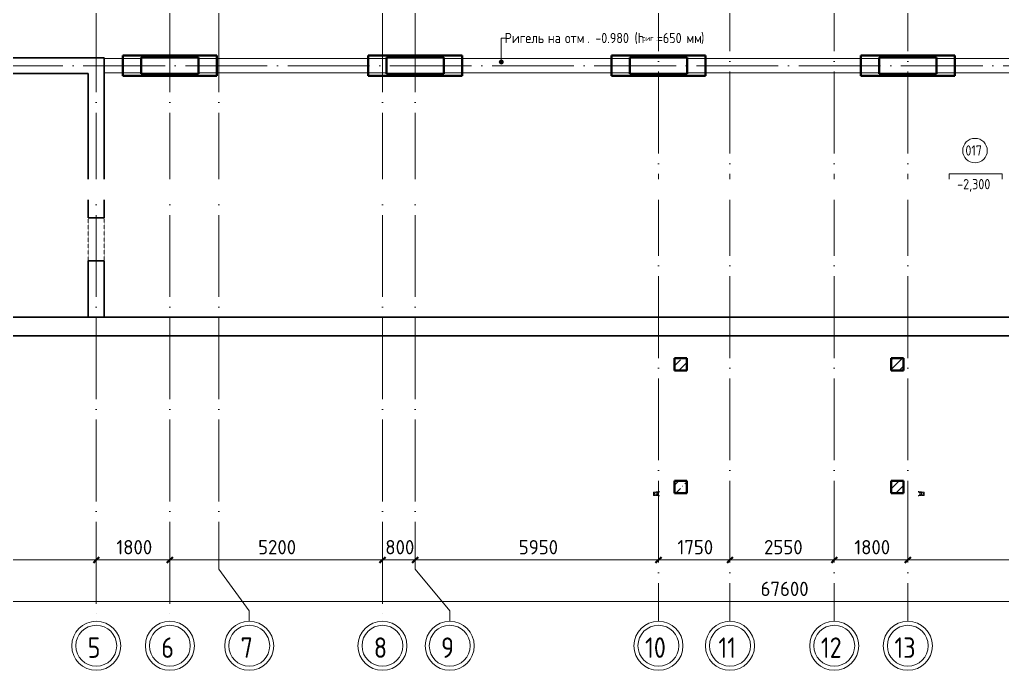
# Model space of a CAD drawing. Header units: millimetres. Extents: x -495897 to 1376592, y -28539 to 470976.
# Drawn here: x -223698 to -199662, y 330731 to 346635 of the extents above; entities that cross this region are included whole.
import ezdxf
from ezdxf import colors
from ezdxf.entities.mleader import LeaderData, LeaderLine
from ezdxf.math import Vec2, Vec3

# ---------------------------------------------------------------- set-up
doc = ezdxf.new("R2010")
doc.units = ezdxf.units.MM
for name, pattern in [('ADSK_Линия сетки', [25, 20, -2.5, 0, -2.5]), ('ADSK_Сверху', [450, 300, -150]), ('Сверху', [3.96875, 2.38125, -1.5875])]:
    doc.linetypes.add(name, pattern=pattern)
for name, color, linetype, lineweight in [('RC-Выноски', 7, 'Continuous', 0), ('Аннотация', 7, 'Continuous', 18), ('Линии', 7, 'Continuous', 9), ('Марки помещений', 252, 'Continuous', 20), ('Несущие колонны', 252, 'Continuous', 18), ('Обобщенные модели', 252, 'Continuous', 18), ('Оси', 252, 'Continuous', 9), ('Отметки', 7, 'Continuous', 9), ('Размеры', 7, 'Continuous', 9), ('Стены наружные', 7, 'Continuous', 18)]:
    doc.layers.add(name, color=color, linetype=linetype, lineweight=lineweight)
doc.layers.add('Узлы', color=7, linetype='Continuous')
doc.styles.add('GOST Common', font='', dxfattribs={"width": 0.9, "height": 500})
doc.styles.add('GOST Common_1', font='', dxfattribs={"height": 250})
doc.styles.add('GOST Common_2', font='', dxfattribs={"width": 0.9, "height": 250})
doc.styles.add('GOST Common_3', font='', dxfattribs={"height": 3.5})
doc.styles.add('Mipgost_5', font='', dxfattribs={"height": 250})
doc.styles.get('GOST Common').set_extended_font_data('GOST type B')
doc.styles.get('GOST Common_1').set_extended_font_data('GOST type B')
doc.styles.get('GOST Common_2').set_extended_font_data('GOST type B')
doc.styles.get('GOST Common_3').set_extended_font_data('GOST 2.304 type A')
doc.styles.get('Mipgost_5').set_extended_font_data('Mipgost')

# ---------------------------------------------------------------- blocks, each defined once
blk = doc.blocks.new('подвал')
at = {"layer": 'Аннотация', "lineweight": 9, "true_color": 0x636466}
h = blk.add_hatch(color=251, dxfattribs=at)
edge = h.paths.add_edge_path()
edge.add_arc((-211161, -14798), 50, 0, 360)
at = {"layer": 'Несущие колонны', "lineweight": 9, "true_color": 0x636466}
h = blk.add_hatch(dxfattribs=at)
h.set_pattern_fill('FP_14', color=251, angle=180, style=0, pattern_type=2)
h.set_pattern_definition([(45, (-204730.97, -798.36), (-224.5064, 224.5064), []), (45, (-204506.47, -798.36), (-224.5064, 224.5064), [396.875, -79.375, 3.353, -76.022])])
h.paths.add_polyline_path([(-206622, -22338), (-206622, -22038), (-206922, -22038), (-206922, -22338)])
h = blk.add_hatch(dxfattribs=at)
h.set_pattern_fill('FP_4', color=251, style=0, pattern_type=2)
h.set_pattern_definition([(45, (-204730.97, -798.36), (-224.5064, 224.5064), []), (45, (-204506.47, -798.36), (-224.5064, 224.5064), [396.875, -79.375, 3.353, -76.022])])
h.paths.add_polyline_path([(-201322, -22338), (-201322, -22038), (-201622, -22038), (-201622, -22338)])
h = blk.add_hatch(dxfattribs=at)
h.set_pattern_fill('FP_16', color=251, angle=180, style=0, pattern_type=2)
h.set_pattern_definition([(45, (-204730.97, -798.36), (-224.5064, 224.5064), []), (45, (-204506.47, -798.36), (-224.5064, 224.5064), [396.875, -79.375, 3.353, -76.022])])
h.paths.add_polyline_path([(-206622, -25338), (-206622, -25038), (-206922, -25038), (-206922, -25338)])
h = blk.add_hatch(dxfattribs=at)
h.set_pattern_fill('FP_15', color=251, style=0, pattern_type=2)
h.set_pattern_definition([(45, (-204730.97, -798.36), (-224.5064, 224.5064), []), (45, (-204506.47, -798.36), (-224.5064, 224.5064), [396.875, -79.375, 3.353, -76.022])])
h.paths.add_polyline_path([(-201322, -25338), (-201322, -25038), (-201622, -25038), (-201622, -25338)])
at = {"layer": 'Аннотация', "color": 251, "lineweight": 9, "true_color": 0x636466}
for p, q in [((-211161, -14212), (-211058, -14212)), ((-211161, -14798), (-211161, -14212))]:
    blk.add_line(p, q, dxfattribs=at)
at = {"layer": 'Аннотация', "color": 251, "lineweight": 20, "true_color": 0x636466}
for p, q in [((-200209, -18035), (-200209, -17535)), ((-200209, -17535), (-198909, -17535)), ((-198909, -17535), (-198909, -18035)), ((-198909, -18035), (-200209, -18035))]:
    blk.add_line(p, q, dxfattribs=at)
at = {"layer": 'Аннотация', "color": 251, "lineweight": 9, "true_color": 0x636466}
blk.add_circle((-211161, -14798), 50, dxfattribs=at)
at = {"layer": 'Линии', "color": 251, "linetype": 'ADSK_Сверху', "ltscale": 100, "true_color": 0x636466}
for p, q in [((-219967, -14713), (-220872, -14713)), ((-213967, -14713), (-218567, -14713)), ((-208017, -14713), (-212567, -14713)), ((-201917, -14713), (-206617, -14713)), ((-195967, -14713), (-200517, -14713)), ((-219967, -15063), (-220872, -15063)), ((-213967, -15063), (-218567, -15063)), ((-208017, -15063), (-212567, -15063)), ((-201917, -15063), (-206617, -15063)), ((-195967, -15063), (-200517, -15063))]:
    blk.add_line(p, q, dxfattribs=at)
at = {"layer": 'Марки помещений', "color": 251, "true_color": 0x636466}
blk.add_circle((-199574, -16964), 300, dxfattribs=at)
at = {"layer": 'Несущие колонны', "color": 251, "lineweight": 40, "true_color": 0x636466}
for p, q in [((-220417, -15138), (-220417, -14638)), ((-220417, -14638), (-218117, -14638)), ((-218117, -14638), (-218117, -15138)), ((-214417, -15138), (-214417, -14638)), ((-214417, -14638), (-212117, -14638)), ((-212117, -14638), (-212117, -15138)), ((-208467, -15138), (-208467, -14638)), ((-208467, -14638), (-206167, -14638)), ((-206167, -14638), (-206167, -15138)), ((-202367, -15138), (-202367, -14638)), ((-202367, -14638), (-200067, -14638)), ((-200067, -14638), (-200067, -15138)), ((-219967, -15088), (-219967, -14688)), ((-219967, -14688), (-218567, -14688)), ((-218567, -14688), (-218567, -15088)), ((-213967, -15088), (-213967, -14688)), ((-213967, -14688), (-212567, -14688)), ((-212567, -14688), (-212567, -15088)), ((-208017, -15088), (-208017, -14688)), ((-208017, -14688), (-206617, -14688)), ((-206617, -14688), (-206617, -15088)), ((-201917, -15088), (-201917, -14688)), ((-201917, -14688), (-200517, -14688)), ((-200517, -14688), (-200517, -15088)), ((-218117, -15138), (-220417, -15138)), ((-218567, -15088), (-219967, -15088)), ((-212117, -15138), (-214417, -15138)), ((-212567, -15088), (-213967, -15088)), ((-206167, -15138), (-208467, -15138)), ((-206617, -15088), (-208017, -15088)), ((-200067, -15138), (-202367, -15138)), ((-200517, -15088), (-201917, -15088)), ((-206922, -22038), (-206922, -22338)), ((-206622, -22038), (-206922, -22038)), ((-206922, -22338), (-206922, -22038)), ((-206922, -22038), (-206622, -22038)), ((-206622, -22338), (-206622, -22038)), ((-206622, -22038), (-206622, -22338)), ((-201622, -22338), (-201622, -22038)), ((-201622, -22038), (-201322, -22038)), ((-201322, -22038), (-201622, -22038)), ((-201622, -22038), (-201622, -22338)), ((-201322, -22038), (-201322, -22338)), ((-201322, -22338), (-201322, -22038)), ((-206922, -22338), (-206622, -22338)), ((-206622, -22338), (-206922, -22338)), ((-201322, -22338), (-201622, -22338)), ((-201622, -22338), (-201322, -22338)), ((-206922, -25038), (-206922, -25338)), ((-206622, -25038), (-206922, -25038)), ((-206922, -25338), (-206922, -25038)), ((-206922, -25038), (-206622, -25038)), ((-206622, -25338), (-206622, -25038)), ((-206622, -25038), (-206622, -25338)), ((-201622, -25338), (-201622, -25038)), ((-201622, -25038), (-201322, -25038)), ((-201322, -25038), (-201622, -25038)), ((-201622, -25038), (-201622, -25338)), ((-201322, -25038), (-201322, -25338)), ((-201322, -25338), (-201322, -25038)), ((-206922, -25338), (-206622, -25338)), ((-206622, -25338), (-206922, -25338)), ((-201322, -25338), (-201622, -25338)), ((-201622, -25338), (-201322, -25338))]:
    blk.add_line(p, q, dxfattribs=at)
at = {"layer": 'Несущие колонны', "color": 251, "true_color": 0x636466}
for p, q in [((-220417, -14638), (-218117, -14638)), ((-220417, -15138), (-220417, -14638)), ((-218117, -14638), (-218117, -15138)), ((-214417, -14638), (-212117, -14638)), ((-214417, -15138), (-214417, -14638)), ((-212117, -14638), (-212117, -15138)), ((-208467, -14638), (-206167, -14638)), ((-208467, -15138), (-208467, -14638)), ((-206167, -14638), (-206167, -15138)), ((-202367, -14638), (-200067, -14638)), ((-202367, -15138), (-202367, -14638)), ((-200067, -14638), (-200067, -15138)), ((-219967, -14688), (-218567, -14688)), ((-219967, -15088), (-219967, -14688)), ((-218567, -14688), (-218567, -15088)), ((-213967, -14688), (-212567, -14688)), ((-213967, -15088), (-213967, -14688)), ((-212567, -14688), (-212567, -15088)), ((-208017, -14688), (-206617, -14688)), ((-208017, -15088), (-208017, -14688)), ((-206617, -14688), (-206617, -15088)), ((-201917, -14688), (-200517, -14688)), ((-201917, -15088), (-201917, -14688)), ((-200517, -14688), (-200517, -15088)), ((-218117, -15138), (-220417, -15138)), ((-218567, -15088), (-219967, -15088)), ((-212117, -15138), (-214417, -15138)), ((-212567, -15088), (-213967, -15088)), ((-206167, -15138), (-208467, -15138)), ((-206617, -15088), (-208017, -15088)), ((-200067, -15138), (-202367, -15138)), ((-200517, -15088), (-201917, -15088))]:
    blk.add_line(p, q, dxfattribs=at)
at = {"layer": 'Обобщенные модели', "color": 251, "true_color": 0x636466}
for p, q in [((-207387, -25310), (-207435, -25310)), ((-207435, -25393), (-207387, -25393)), ((-207374, -25313), (-207374, -25390)), ((-207374, -25313), (-207374, -25390)), ((-207299, -25308), (-207371, -25308)), ((-207371, -25395), (-207299, -25395)), ((-207336, -25330), (-207334, -25330)), ((-207334, -25374), (-207336, -25374)), ((-207327, -25326), (-207313, -25310)), ((-207314, -25393), (-207327, -25377)), ((-207296, -25393), (-207314, -25393)), ((-207313, -25310), (-207296, -25310)), ((-207296, -25291), (-207299, -25291)), ((-207299, -25291), (-207299, -25308)), ((-207299, -25395), (-207299, -25413)), ((-207299, -25413), (-207296, -25413)), ((-207296, -25310), (-207296, -25291)), ((-207296, -25413), (-207296, -25393)), ((-200955, -25291), (-200958, -25291)), ((-200958, -25291), (-200958, -25310)), ((-200958, -25310), (-200940, -25310)), ((-200940, -25393), (-200958, -25393)), ((-200958, -25393), (-200958, -25413)), ((-200958, -25413), (-200955, -25413)), ((-200955, -25308), (-200955, -25291)), ((-200883, -25308), (-200955, -25308)), ((-200955, -25413), (-200955, -25395)), ((-200955, -25395), (-200883, -25395)), ((-200940, -25310), (-200927, -25326)), ((-200927, -25377), (-200940, -25393)), ((-200920, -25330), (-200918, -25330)), ((-200918, -25374), (-200920, -25374)), ((-200880, -25313), (-200880, -25390)), ((-200880, -25390), (-200880, -25313)), ((-200819, -25310), (-200867, -25310)), ((-200867, -25393), (-200819, -25393))]:
    blk.add_line(p, q, dxfattribs=at)
at = {"layer": 'Обобщенные модели', "color": 251, "true_color": 0x636466, "flags": 128}
for points in [[(-207435, -25310), (-207435, -25312), (-207435, -25315), (-207435, -25321), (-207435, -25328), (-207435, -25337), (-207435, -25347), (-207435, -25357), (-207435, -25366), (-207435, -25375), (-207435, -25382), (-207435, -25388), (-207435, -25392), (-207435, -25393)], [(-200819, -25393), (-200819, -25392), (-200819, -25388), (-200819, -25382), (-200819, -25375), (-200819, -25366), (-200819, -25357), (-200819, -25347), (-200819, -25337), (-200819, -25328), (-200819, -25321), (-200819, -25315), (-200819, -25312), (-200819, -25310)]]:
    blk.add_lwpolyline(points, dxfattribs=at)
at = {"layer": 'Обобщенные модели', "color": 251, "true_color": 0x636466}
for centre, radius, start, end in [((-207374, -25352), 43.6, 0, 180), ((-207374, -25352), 43.6, 180, 0), ((-207374, -25352), 41.1, 90, 270), ((-207374, -25352), 38.8, 90, 270), ((-207374, -25352), 41.1, 270, 90), ((-207374, -25352), 38.8, 270, 90), ((-207334, -25320), 10, 270, 320), ((-207334, -25320), 10, 270, 307.5), ((-207334, -25384), 10, 40, 90), ((-207334, -25384), 10, 52.5, 90), ((-200920, -25320), 10, 220, 270), ((-200920, -25384), 10, 90, 140), ((-200920, -25320), 10, 232.5, 270), ((-200920, -25384), 10, 90, 127.5), ((-200880, -25352), 43.6, 0, 180), ((-200880, -25352), 43.6, 180, 0), ((-200880, -25352), 41.1, 90, 270), ((-200880, -25352), 38.8, 90, 270), ((-200880, -25352), 41.1, 270, 90), ((-200880, -25352), 38.8, 270, 90)]:
    blk.add_arc(centre, radius, start, end, dxfattribs=at)
at = {"layer": 'Оси', "color": 251, "linetype": 'ADSK_Линия сетки', "ltscale": 100, "true_color": 0x636466}
for p, q in [((-207317, 29968), (-207317, -28468)), ((-205567, 29968), (-205567, -28468)), ((-203017, 29968), (-203017, -28468)), ((-201217, 29968), (-201217, -28468)), ((-221067, -3538), (-221067, -28468)), ((-219267, -3538), (-219267, -28468)), ((-218067, -3538), (-218067, -27198)), ((-214067, -3538), (-214067, -28468)), ((-213267, -3538), (-213267, -27198)), ((-174384, -14888), (-244528, -14888)), ((-168200, -21038), (-244528, -21038))]:
    blk.add_line(p, q, dxfattribs=at)
at = {"layer": 'Оси', "color": 251, "ltscale": 100, "true_color": 0x636466}
for p, q in [((-218067, -27198), (-217325, -28212)), ((-213267, -27198), (-212422, -28212)), ((-217325, -28212), (-217325, -28468)), ((-212422, -28212), (-212422, -28468))]:
    blk.add_line(p, q, dxfattribs=at)
at = {"layer": 'Оси', "color": 251, "lineweight": 20, "true_color": 0x636466}
for centre, radius, start, end in [((-221067, -29068), 600, 0, 180), ((-221067, -29068), 500, 0, 180), ((-219267, -29068), 600, 0, 180), ((-219267, -29068), 500, 0, 180), ((-217325, -29068), 600, 0, 180), ((-217325, -29068), 500, 0, 180), ((-214067, -29068), 600, 0, 180), ((-214067, -29068), 500, 0, 180), ((-212422, -29068), 600, 0, 180), ((-212422, -29068), 500, 0, 180), ((-207317, -29068), 600, 0, 180), ((-207317, -29068), 500, 0, 180), ((-205567, -29068), 600, 0, 180), ((-205567, -29068), 500, 0, 180), ((-203017, -29068), 600, 0, 180), ((-203017, -29068), 500, 0, 180), ((-201217, -29068), 600, 0, 180), ((-201217, -29068), 500, 0, 180), ((-221067, -29068), 600, 180, 0), ((-221067, -29068), 500, 180, 0), ((-219267, -29068), 600, 180, 0), ((-219267, -29068), 500, 180, 0), ((-217325, -29068), 600, 180, 0), ((-217325, -29068), 500, 180, 0), ((-214067, -29068), 600, 180, 0), ((-214067, -29068), 500, 180, 0), ((-212422, -29068), 600, 180, 0), ((-212422, -29068), 500, 180, 0), ((-207317, -29068), 600, 180, 0), ((-207317, -29068), 500, 180, 0), ((-205567, -29068), 600, 180, 0), ((-205567, -29068), 500, 180, 0), ((-203017, -29068), 600, 180, 0), ((-203017, -29068), 500, 180, 0), ((-201217, -29068), 600, 180, 0), ((-201217, -29068), 500, 180, 0)]:
    blk.add_arc(centre, radius, start, end, dxfattribs=at)
at = {"layer": 'Размеры', "color": 251, "lineweight": 20, "true_color": 0x636466}
for p, q in [((-221067, -26971), (-221067, -26821)), ((-221067, -26971), (-221067, -26821)), ((-219267, -26971), (-219267, -26821)), ((-219267, -26971), (-219267, -26821)), ((-214067, -26971), (-214067, -26821)), ((-214067, -26971), (-214067, -26821)), ((-213267, -26971), (-213267, -26821)), ((-213267, -26971), (-213267, -26821)), ((-207317, -26971), (-207317, -26821)), ((-207317, -26971), (-207317, -26821)), ((-205567, -26971), (-205567, -26821)), ((-205567, -26971), (-205567, -26821)), ((-203017, -26971), (-203017, -26821)), ((-203017, -26971), (-203017, -26821)), ((-201217, -26971), (-201217, -26821)), ((-201217, -26971), (-201217, -26821)), ((-226267, -26971), (-221067, -26971)), ((-221067, -26971), (-221067, -27021)), ((-221067, -26971), (-219267, -26971)), ((-221067, -26971), (-221067, -27021)), ((-219267, -26971), (-219267, -27021)), ((-219267, -26971), (-214067, -26971)), ((-219267, -26971), (-219267, -27021)), ((-214067, -26971), (-214067, -27021)), ((-214067, -26971), (-213267, -26971)), ((-214067, -26971), (-214067, -27021)), ((-213267, -26971), (-213267, -27021)), ((-213267, -26971), (-207317, -26971)), ((-213267, -26971), (-213267, -27021)), ((-207317, -26971), (-207317, -27021)), ((-207317, -26971), (-205567, -26971)), ((-207317, -26971), (-207317, -27021)), ((-205567, -26971), (-205567, -27021)), ((-205567, -26971), (-203017, -26971)), ((-205567, -26971), (-205567, -27021)), ((-203017, -26971), (-203017, -27021)), ((-203017, -26971), (-201217, -26971)), ((-203017, -26971), (-203017, -27021)), ((-201217, -26971), (-201217, -27021)), ((-201217, -26971), (-195267, -26971)), ((-201217, -26971), (-201217, -27021)), ((-238217, -27989), (-170317, -27989))]:
    blk.add_line(p, q, dxfattribs=at)
at = {"layer": 'Размеры', "color": 251, "lineweight": 40, "true_color": 0x636466}
for p, q in [((-221067, -26971), (-220996, -26900)), ((-221067, -26971), (-220996, -26900)), ((-219267, -26971), (-219196, -26900)), ((-219267, -26971), (-219196, -26900)), ((-214067, -26971), (-213996, -26900)), ((-214067, -26971), (-213996, -26900)), ((-213267, -26971), (-213196, -26900)), ((-213267, -26971), (-213196, -26900)), ((-207317, -26971), (-207246, -26900)), ((-207317, -26971), (-207246, -26900)), ((-205567, -26971), (-205496, -26900)), ((-205567, -26971), (-205496, -26900)), ((-203017, -26971), (-202946, -26900)), ((-203017, -26971), (-202946, -26900)), ((-201217, -26971), (-201146, -26900)), ((-201217, -26971), (-201146, -26900)), ((-221067, -26971), (-221138, -27041)), ((-221067, -26971), (-221138, -27041)), ((-219267, -26971), (-219338, -27041)), ((-219267, -26971), (-219338, -27041)), ((-214067, -26971), (-214138, -27041)), ((-214067, -26971), (-214138, -27041)), ((-213267, -26971), (-213338, -27041)), ((-213267, -26971), (-213338, -27041)), ((-207317, -26971), (-207388, -27041)), ((-207317, -26971), (-207388, -27041)), ((-205567, -26971), (-205638, -27041)), ((-205567, -26971), (-205638, -27041)), ((-203017, -26971), (-203088, -27041)), ((-203017, -26971), (-203088, -27041)), ((-201217, -26971), (-201288, -27041)), ((-201217, -26971), (-201288, -27041))]:
    blk.add_line(p, q, dxfattribs=at)
at = {"layer": 'Стены наружные', "color": 251, "lineweight": 30, "true_color": 0x636466}
for p, q in [((-220872, -14693), (-231722, -14693)), ((-220872, -18608), (-220872, -14693)), ((-221262, -15083), (-228982, -15083)), ((-221262, -15083), (-221262, -18608)), ((-221262, -19658), (-221262, -21038)), ((-220872, -21038), (-220872, -19658)), ((-187662, -21038), (-228967, -21038)), ((-238517, -21488), (-170017, -21488))]:
    blk.add_line(p, q, dxfattribs=at)
at = {"layer": 'Узлы', "color": 251, "lineweight": 30, "true_color": 0x636466}
for p, q in [((-220872, -18608), (-221262, -18608)), ((-221262, -19658), (-220872, -19658))]:
    blk.add_line(p, q, dxfattribs=at)
at = {"layer": 'Узлы', "color": 251, "linetype": 'Сверху', "lineweight": 9, "true_color": 0x636466}
for p, q in [((-221262, -18608), (-221262, -19658)), ((-220872, -19658), (-220872, -18608))]:
    blk.add_line(p, q, dxfattribs=at)
at = {"layer": 'Аннотация', "color": 251, "true_color": 0x636466, "width": 0.9}
for s, height, style, p in [('Ригель', 250, 'GOST Common_2', (-211080, -14337)), ('на', 250, 'GOST Common_2', (-210021, -14337)), ('отм', 250, 'GOST Common_2', (-209604, -14337)), ('. -0.980 (h', 250, 'GOST Common_2', (-209062, -14337)), ('=650', 250, 'GOST Common_2', (-207354, -14337)), ('мм', 250, 'GOST Common_2', (-206633, -14337)), (')', 250, 'GOST Common_2', (-206276, -14337)), ('риг', 138.8, 'GOST Common_3', (-207713, -14287)), ('.', 139, 'GOST Common_3', (-207391, -14287))]:
    blk.add_text(s, height=height, dxfattribs=dict(at, style=style)).set_placement(p)
at = {"layer": 'Марки помещений', "color": 251, "true_color": 0x636466, "style": 'GOST Common_2', "width": 0.9}
blk.add_text('017', height=250, dxfattribs=at).set_placement((-199809, -17086))
at = {"layer": 'Оси', "color": 251, "true_color": 0x636466, "style": 'GOST Common', "width": 0.9}
for s, p in [('5', (-221278, -29363)), ('6', (-219478, -29363)), ('7', (-217538, -29363)), ('8', (-214278, -29363)), ('9', (-212633, -29363)), ('10', (-207644, -29363)), ('11', (-205850, -29363)), ('12', (-203344, -29363)), ('13', (-201544, -29363))]:
    blk.add_text(s, height=500, dxfattribs=at).set_placement(p)
at = {"layer": 'Отметки', "color": 251, "true_color": 0x636466, "style": 'GOST Common_2', "width": 0.9}
blk.add_text('-2,300', height=250, dxfattribs=at).set_placement((-200010, -17909))
at = {"layer": 'Размеры', "color": 251, "lineweight": 20, "true_color": 0x636466, "char_height": 350, "attachment_point": 1, "line_spacing_factor": 1.022761, "style": 'GOST Common_1'}
for s, insert, width in [('1800', (-220576, -26483), 980.83), ('5200', (-217108, -26483), 1059.58), ('800', (-213998, -26483), 794.69), ('5950', (-210733, -26483), 1059.58), ('1750', (-206851, -26483), 980.83), ('2550', (-204733, -26483), 1059.58), ('1800', (-202526, -26483), 980.83), ('67600', (-204819, -27502), 1324.48)]:
    blk.add_mtext(s, dxfattribs=dict(at, insert=insert, width=width))

msp = doc.modelspace()

# ---------------------------------------------------------------- block references
msp.add_blockref('подвал', (-756.474, 360398.765))

# ---------------------------------------------------------------- next in the draw order: leaders
at = {"layer": 'RC-Выноски', "linetype": 'Continuous', "ltscale": 15}
ml = msp.add_multileader_mtext('Standard', dxfattribs=at)
ml.set_content('В ЛВС здания школы', color=256, style='Mipgost_5')
ml.set_leader_properties()
ml.build(insert=Vec2(0, 0))
ml.multileader.update_dxf_attribs({"has_text_frame": 1, "text_left_attachment_type": 6, "text_right_attachment_type": 6, "dogleg_length": 2, "arrow_head_size": 400, "scale": 100})
ctx = ml.context
ctx.base_point, ctx.scale, ctx.char_height, ctx.arrow_head_size, ctx.landing_gap_size, ctx.plane_origin = Vec3(-37529.987, 342307.749), 100, 250, 400, 100, Vec3(-562419.597, 303905.668)
ctx.left_attachment, ctx.right_attachment, ctx.text_align_type = 6, 6, 2
notes = []
notes.append((ctx, [(1, (1, 1, 0), (-34567.308, 342307.749), (-1, 0), 200, [(0, [(-34567.308, 340652.958)], 0, [])])]))
ctx.mtext.insert, ctx.mtext.width, ctx.mtext.alignment, ctx.mtext.flow_direction = Vec3(-34867.308, 342607.749), 4609.04485, 3, 5
ctx.mtext.has_bg_fill, ctx.mtext.bg_color, ctx.mtext.bg_scale_factor, ctx.mtext.bg_transparency, ctx.mtext.use_window_bg_color = 1, -1027028792, 1.5, 0, 1
for ctx, leaders in notes:
    for number, flags, end, landing, length, lines in leaders:
        leader = LeaderData()
        leader.index, (leader.has_last_leader_line, leader.has_dogleg_vector, leader.attachment_direction) = number, flags
        leader.last_leader_point, leader.dogleg_vector, leader.dogleg_length = Vec3(end), Vec3(landing), length
        for number, points, colour, breaks in lines:
            line = LeaderLine()
            line.index, line.vertices, line.color, line.breaks = number, Vec3.list(points), colors.encode_raw_color(colour), breaks
            leader.lines.append(line)
        ctx.leaders.append(leader)

doc.saveas('drawing.dxf')
